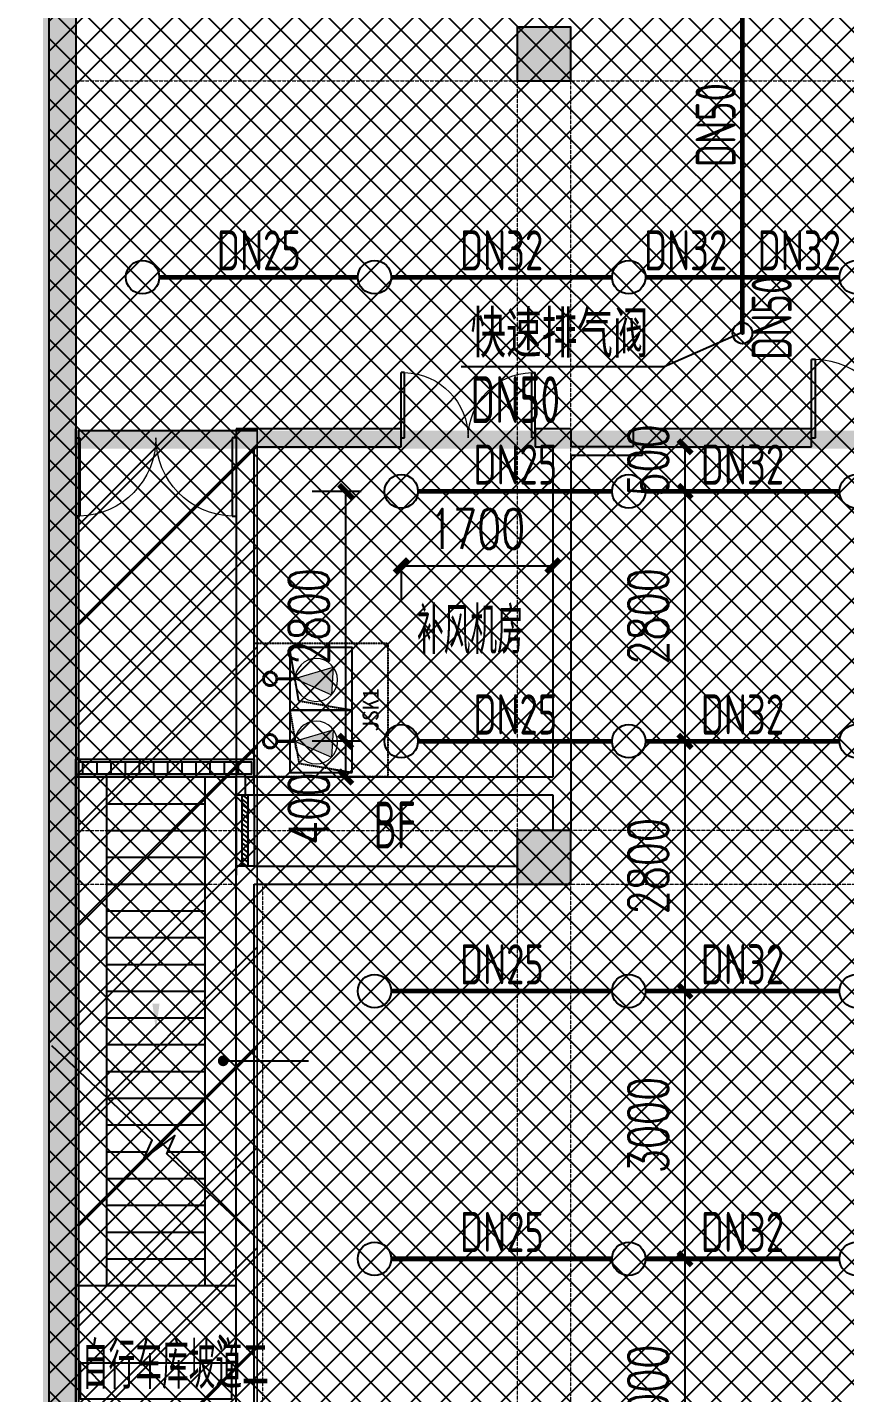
# Model space of a CAD drawing. Extents: x 6824721 to 16538177, y 2478193 to 6665639.
# Drawn here: x 8702771 to 8711935, y 2813701 to 2829001 of the extents above; entities that cross this region are included whole.
import ezdxf

# ---------------------------------------------------------------- set-up
doc = ezdxf.new("R2010")
doc.units = 0
doc.header["$LTSCALE"] = 10
doc.linetypes.add('DASH', pattern=[0.35, 0.25, -0.1])
doc.linetypes.add('排水', pattern=[1.1, 1, -0.1])
for name, color, linetype, lineweight in [('$0$A-PUB_HATCH', 8, 'Continuous', 0), ('GPS-污水', 2, '排水', 40), ('钢梁', 141, 'Continuous', 18)]:
    doc.layers.add(name, color=color, linetype=linetype, lineweight=lineweight)
for name, color, linetype in [('0-wo', 8, 'Continuous'), ('0-绿', 3, 'Continuous'), ('03小品', 2, 'Continuous'), ('PUB_HATCH', 8, 'Continuous'), ('S-梁-虚线', 4, 'DASH'), ('W-EQUIP_喷头', 7, 'Continuous'), ('W-PIPE-喷淋中', 6, 'Continuous'), ('W-TEXT_喷淋', 7, 'Continuous'), ('W-TWT_DIM', 3, 'Continuous'), ('W-TWT_LEAD', 3, 'Continuous'), ('W-VALVE_喷淋', 7, 'Continuous'), ('WALL', 9, 'Continuous'), ('集水坑', 4, 'Continuous'), ('雨棚投影', 147, 'Continuous')]:
    doc.layers.add(name, color=color, linetype=linetype)
doc.styles.add('8B2_02', font='tssdeng.shx', dxfattribs={"width": 0.7, "bigfont": 'TSSDCHN.shx'})
doc.styles.add('_TCH_DIM_T3', font='SIMPLEX', dxfattribs={"width": 0.705882, "bigfont": 'GBCBIG'})
doc.styles.add('_TWT_SERIAL', font='TSSDENG', dxfattribs={"width": 0.8, "height": 3.5, "bigfont": 'TSSDCHN'})
doc.styles.get("Standard").update_dxf_attribs({"font": 'TSSDENG.shx', "width": 0.7, "bigfont": 'TSSDCHN.shx'})
doc.styles.add('黑体', font='simhei.ttf', dxfattribs={"width": 0.65})
doc.dimstyles.new('_TWT_ARCH&&150', dxfattribs={"dimtxt": 446.25, "dimasz": 150, "dimexe": 375, "dimexo": 450, "dimgap": 189.375, "dimtad": 1, "dimdec": 0, "dimzin": 0, "dimdsep": 46, "dimtxsty": '_TCH_DIM_T3', "dimblk": 'ARCHTICK', "dimcen": 0.09, "dimclrt": 7, "dimazin": 2, "dimtfac": 1, "dimtdec": 0, "dimtix": 1, "dimtmove": 2, "dimatfit": 3, "dimfxl": 0, "dimtolj": 1, "dimtzin": 0, "dimarcsym": 0})

# ---------------------------------------------------------------- blocks, each defined once
blk = doc.blocks.new('A$C5C451EB0')
at = {"layer": '03小品'}
h = blk.add_hatch(dxfattribs=at)
h.set_pattern_fill('ANSI31', color=8, scale=100, angle=495, style=0)
h.set_pattern_definition([(180, (-767005.92, 3086967.97), (-1e-13, -158.75), [])])
h.paths.add_polyline_path([(-170, -170), (-30, -170), (-30, 1770), (-170, 1770)])
at = {"layer": '03小品', "color": 4}
blk.add_lwpolyline([(0, 367), (0, -200), (-200, -200), (-200, 1800), (0, 1800), (0, 367)], dxfattribs=at)
blk.add_lwpolyline([(-30, 367), (-30, -170), (-170, -170), (-170, 1770), (-30, 1770)], close=True, dxfattribs=at)
at = {"layer": '雨棚投影', "linetype": 'DASH', "lineweight": -3, "ltscale": 2}
blk.add_line((0, 1800), (0, -200), dxfattribs=at)
blk = doc.blocks.new('_FZH')
blk.add_lwpolyline([(-0.5, -0.5), (0.5, -0.5), (0.5, 0.5), (-0.5, 0.5)], close=True)
at = {"layer": 'PUB_HATCH'}
blk.add_solid([(-0.5, -0.5), (0.5, -0.5), (-0.5, 0.5), (0.5, 0.5)], dxfattribs=at)
blk = doc.blocks.new('$DorLib2D$00000002')
for p, q in [((-0.5, 0), (-0.5, 0.4875)), ((-0.475, 0.4875), (-0.5, 0.4875)), ((-0.475, 0), (-0.475, 0.4875)), ((0.475, 0), (0.475, 0.4875)), ((0.475, 0.4875), (0.5, 0.4875)), ((0.5, 0), (0.5, 0.4875)), ((-0.5, 0), (-0.475, 0)), ((0.5, 0), (0.475, 0))]:
    blk.add_line(p, q)
at = {"lineweight": 13}
for centre, start, end in [((-0.4875, 0), 0, 88.53072), ((0.4875, 0), 91.46928, 180)]:
    blk.add_arc(centre, 0.4875, start, end, dxfattribs=at)
blk = doc.blocks.new('$WINLIB2D$00000039')
at = {"color": 0}
for points in [[(-0.5, 0.5), (-0.5, -0.5)], [(0.5, 0.5), (-0.5, 0.5)], [(0.5, -0.5), (0.5, 0.5)], [(-0.5, 0.167), (0.5, 0.167)], [(-0.452, -0.167), (-0.5, 0.084)], [(-0.384, -0.167), (-0.448, 0.167)], [(-0.316, -0.167), (-0.38, 0.167)], [(-0.248, -0.167), (-0.312, 0.167)], [(-0.18, -0.167), (-0.244, 0.167)], [(-0.112, -0.167), (-0.176, 0.167)], [(-0.044, -0.167), (-0.108, 0.167)], [(0.024, -0.167), (-0.04, 0.167)], [(0.092, -0.167), (0.028, 0.167)], [(0.16, -0.167), (0.096, 0.167)], [(0.228, -0.167), (0.164, 0.167)], [(0.296, -0.167), (0.232, 0.167)], [(0.364, -0.167), (0.3, 0.167)], [(0.432, -0.167), (0.368, 0.167)], [(0.5, -0.167), (0.436, 0.167)], [(-0.5, -0.167), (0.5, -0.167)], [(0.5, -0.5), (-0.5, -0.5)]]:
    blk.add_lwpolyline(points, dxfattribs=at)
blk = doc.blocks.new('$SB01_1')
h = blk.add_hatch(color=256)
h.dxf.hatch_style = 1
h.paths.add_polyline_path([(-0.381, -0.323), (0.5, 0), (-0.381, 0.323)])
h.paths.add_polyline_path([(0, 0), (0.002, 0), (0.002, 0.001), (0, 0.001)], flags=24)
h.paths.add_polyline_path([(0, -0.002), (0.003, -0.002), (0.003, -0.001), (0, -0.001)], flags=24)
h.paths.add_polyline_path([(0, -0.003), (0.003, -0.003), (0.003, -0.002), (0, -0.002)], flags=24)
for p, q in [((0.5, 0), (-0.381, 0.323)), ((-0.381, 0.323), (-0.381, -0.323)), ((0.5, 0), (-0.381, -0.323))]:
    blk.add_line(p, q)
blk.add_circle((0, 0), 0.5)
at = {"flags": 1}
for tag, p in [('UNIT', (0, 0)), ('SPEC', (0, -0.002)), ('WHAT', (0, -0.003))]:
    blk.add_attdef(tag, p, '', height=0.001, dxfattribs=at)
blk = doc.blocks.new('人防集水坑')
at = {"layer": 'GPS-污水', "color": 8, "linetype": '排水', "const_width": 35}
for points in [[(307486, 701151), (307284, 701151)], [(307486, 700451), (307284, 700451)]]:
    blk.add_lwpolyline(points, dxfattribs=at)
at = {"layer": 'GPS-污水', "color": 8, "linetype": '排水'}
for centre in [(307561, 701151), (307561, 700451)]:
    blk.add_circle(centre, 75, dxfattribs=at)
at = {"layer": '集水坑', "color": 8, "linetype": 'DASH', "ltscale": 0.5}
blk.add_lwpolyline([(306241, 700051), (306241, 701551), (307741, 701551), (307741, 700051)], close=True, dxfattribs=at)
at = {"layer": '集水坑', "color": 8, "linetype": 'Continuous', "ltscale": 0.5}
for points in [[(306641, 701501), (306641, 700801), (307341, 700801), (307341, 701501)], [(306641, 700801), (306641, 700101), (307341, 700101), (307341, 700801)]]:
    blk.add_lwpolyline(points, close=True, dxfattribs=at)
at = {"layer": '集水坑', "color": 8, "linetype": 'DASH', "ltscale": 0.5}
for points in [[(307341, 700801), (307237, 701397), (306641, 701501)], [(307347, 700101), (307243, 700697), (306647, 700801)]]:
    blk.add_lwpolyline(points, dxfattribs=at)
at = {"layer": '$0$A-PUB_HATCH', "color": 8, "linetype": '排水', "xscale": -480.0000000000002, "yscale": 480.0000000000002, "zscale": 480.0000000000002, "rotation": 176.2535374729293}
for p in [(307045, 701164, 0), (307045, 700464, 0)]:
    blk.add_blockref('$SB01_1', p, dxfattribs=at)
blk = doc.blocks.new('42pk')
at = {"layer": '集水坑', "color": 8, "linetype": 'Continuous', "rotation": 180}
blk.add_blockref('人防集水坑', (714582, 1421925), dxfattribs=at)
at = {"layer": '0-绿', "color": 8, "linetype": 'DASH', "style": '黑体'}
blk.add_text('JSK1', height=179.2, rotation=90, dxfattribs=at).set_placement((408237, 720880, 0))
blk = doc.blocks.new('jkytk')
h = blk.add_hatch()
h.set_pattern_fill('ANSI31', color=252, scale=500)
h.set_pattern_definition([(45, (8493122.4, 3120586.9), (-561.266, 561.266), [])])
h.paths.add_polyline_path([(8399964, 2815627), (8399964, 2833127), (8397964, 2833127), (8397964, 2815627)])
at = {"color": 1, "const_width": 20}
blk.add_lwpolyline([(8399964, 2815627), (8399964, 2833127), (8397964, 2833127), (8397964, 2815627), (8399964, 2815627)], dxfattribs=at)
at = {"layer": 'WALL', "color": 1, "const_width": 200}
for points in [[(8403014, 2880827), (8397664, 2880827), (8397664, 2833027), (8419664, 2833027), (8419664, 2855577), (8414015, 2855577), (8414015, 2877127), (8403014, 2877127), (8403014, 2880827)], [(8397664, 2833027), (8397664, 2796726), (8417164, 2796726), (8417164, 2801677), (8425839, 2801652), (8425839, 2802402), (8425839, 2819527), (8419664, 2819527), (8419664, 2828577), (8414964, 2828577), (8414964, 2833027), (8397664, 2833027)]]:
    blk.add_lwpolyline(points, dxfattribs=at)
blk = doc.blocks.new('LIANGMOBAN')
at = {"layer": 'S-梁-虚线', "color": 8, "lineweight": 18}
for p, q in [((1833841, 114428), (1838791, 114428)), ((1838791, 114428), (1838791, 106028)), ((1839391, 106028), (1839391, 114428)), ((1839391, 114428), (1846591, 114428)), ((1833841, 106028), (1838791, 106028)), ((1846591, 106028), (1839391, 106028)), ((1833841, 105428), (1835641, 105428)), ((1835641, 105428), (1835641, 98653)), ((1835941, 105428), (1838791, 105428)), ((1835941, 97028), (1835941, 105428)), ((1838791, 105428), (1838791, 97028)), ((1839391, 105428), (1846591, 105428)), ((1839391, 97028), (1839391, 105428))]:
    blk.add_line(p, q, dxfattribs=at)
blk = doc.blocks.new('_ArchTick')
at = {"color": 0, "linetype": 'ByBlock', "const_width": 0.4}
blk.add_lwpolyline([(-0.5, -0.5), (0.5, 0.5)], dxfattribs=at)
blk = doc.blocks.new('*D416')
at = {"layer": 'Defpoints', "color": 0, "transparency": 16777216}
for p in [(8709664, 2815201), (8710145, 2815201), (8709664, 2812201)]:
    blk.add_point(p, dxfattribs=at)
at = {"layer": 'W-TWT_DIM', "color": 0, "lineweight": -2, "transparency": 16777216}
for p, q in [((8710114, 2815201), (8710520, 2815201)), ((8710145, 2812201), (8710145, 2815201)), ((8710114, 2812201), (8710520, 2812201))]:
    blk.add_line(p, q, dxfattribs=at)
at = {"layer": 'W-TWT_DIM', "color": 0, "lineweight": -2, "transparency": 16777216, "xscale": 150, "yscale": 150, "zscale": 150}
for p, rotation in [((8710145, 2815201), 90), ((8710145, 2812201), 270)]:
    blk.add_blockref('_ArchTick', p, dxfattribs=dict(at, rotation=rotation))
at = {"layer": 'W-TWT_DIM', "color": 7, "transparency": 16777216, "insert": (8709733, 2813701), "char_height": 446.2, "attachment_point": 5, "rotation": 90, "style": '_TCH_DIM_T3'}
blk.add_mtext('\\A1;3000', dxfattribs=at)
blk = doc.blocks.new('*D417')
at = {"layer": 'Defpoints', "color": 0, "transparency": 16777216}
for p in [(8709664, 2818201), (8710145, 2818201), (8709664, 2815201)]:
    blk.add_point(p, dxfattribs=at)
at = {"layer": 'W-TWT_DIM', "color": 0, "lineweight": -2, "transparency": 16777216}
for p, q in [((8710114, 2818201), (8710520, 2818201)), ((8710145, 2815201), (8710145, 2818201)), ((8710114, 2815201), (8710520, 2815201))]:
    blk.add_line(p, q, dxfattribs=at)
at = {"layer": 'W-TWT_DIM', "color": 0, "lineweight": -2, "transparency": 16777216, "xscale": 150, "yscale": 150, "zscale": 150}
for p, rotation in [((8710145, 2818201), 90), ((8710145, 2815201), 270)]:
    blk.add_blockref('_ArchTick', p, dxfattribs=dict(at, rotation=rotation))
at = {"layer": 'W-TWT_DIM', "color": 7, "transparency": 16777216, "insert": (8709733, 2816701), "char_height": 446.2, "attachment_point": 5, "rotation": 90, "style": '_TCH_DIM_T3'}
blk.add_mtext('\\A1;3000', dxfattribs=at)
blk = doc.blocks.new('*D418')
at = {"layer": 'Defpoints', "color": 0, "transparency": 16777216}
for p in [(8709664, 2821001), (8710145, 2821001), (8709664, 2818201)]:
    blk.add_point(p, dxfattribs=at)
at = {"layer": 'W-TWT_DIM', "color": 0, "lineweight": -2, "transparency": 16777216}
for p, q in [((8710114, 2821001), (8710520, 2821001)), ((8710145, 2818201), (8710145, 2821001)), ((8710114, 2818201), (8710520, 2818201))]:
    blk.add_line(p, q, dxfattribs=at)
at = {"layer": 'W-TWT_DIM', "color": 0, "lineweight": -2, "transparency": 16777216, "xscale": 150, "yscale": 150, "zscale": 150}
for p, rotation in [((8710145, 2821001), 90), ((8710145, 2818201), 270)]:
    blk.add_blockref('_ArchTick', p, dxfattribs=dict(at, rotation=rotation))
at = {"layer": 'W-TWT_DIM', "color": 7, "transparency": 16777216, "insert": (8709733, 2819601), "char_height": 446.2, "attachment_point": 5, "rotation": 90, "style": '_TCH_DIM_T3'}
blk.add_mtext('\\A1;2800', dxfattribs=at)
blk = doc.blocks.new('*D419')
at = {"layer": 'Defpoints', "color": 0, "transparency": 16777216}
for p in [(8709664, 2823801), (8710145, 2823801), (8709664, 2821001)]:
    blk.add_point(p, dxfattribs=at)
at = {"layer": 'W-TWT_DIM', "color": 0, "lineweight": -2, "transparency": 16777216}
for p, q in [((8710114, 2823801), (8710520, 2823801)), ((8710145, 2821001), (8710145, 2823801)), ((8710114, 2821001), (8710520, 2821001))]:
    blk.add_line(p, q, dxfattribs=at)
at = {"layer": 'W-TWT_DIM', "color": 0, "lineweight": -2, "transparency": 16777216, "xscale": 150, "yscale": 150, "zscale": 150}
for p, rotation in [((8710145, 2823801), 90), ((8710145, 2821001), 270)]:
    blk.add_blockref('_ArchTick', p, dxfattribs=dict(at, rotation=rotation))
at = {"layer": 'W-TWT_DIM', "color": 7, "transparency": 16777216, "insert": (8709733, 2822401), "char_height": 446.2, "attachment_point": 5, "rotation": 90, "style": '_TCH_DIM_T3'}
blk.add_mtext('\\A1;2800', dxfattribs=at)
blk = doc.blocks.new('*D420')
at = {"layer": 'Defpoints', "color": 0, "transparency": 16777216}
for p in [(8709664, 2824301), (8710145, 2824301), (8709664, 2823801)]:
    blk.add_point(p, dxfattribs=at)
at = {"layer": 'W-TWT_DIM', "color": 0, "lineweight": -2, "transparency": 16777216}
for p, q in [((8710114, 2824301), (8710520, 2824301)), ((8710145, 2823801), (8710145, 2824301)), ((8710114, 2823801), (8710520, 2823801))]:
    blk.add_line(p, q, dxfattribs=at)
at = {"layer": 'W-TWT_DIM', "color": 0, "lineweight": -2, "transparency": 16777216, "xscale": 150, "yscale": 150, "zscale": 150}
for p, rotation in [((8710145, 2824301), 90), ((8710145, 2823801), 270)]:
    blk.add_blockref('_ArchTick', p, dxfattribs=dict(at, rotation=rotation))
at = {"layer": 'W-TWT_DIM', "color": 7, "transparency": 16777216, "insert": (8709733, 2824148), "char_height": 446.2, "attachment_point": 5, "rotation": 90, "style": '_TCH_DIM_T3'}
blk.add_mtext('\\A1;500', dxfattribs=at)
blk = doc.blocks.new('*D597')
at = {"layer": 'Defpoints', "color": 0, "transparency": 16777216}
for p in [(8706964, 2823378), (8708664, 2823378), (8708664, 2822968)]:
    blk.add_point(p, dxfattribs=at)
at = {"layer": 'W-TWT_DIM', "color": 0, "lineweight": -2, "transparency": 16777216}
for p, q in [((8706964, 2822968), (8708664, 2822968)), ((8706964, 2822928), (8706964, 2822593)), ((8708664, 2822928), (8708664, 2822593))]:
    blk.add_line(p, q, dxfattribs=at)
at = {"layer": 'W-TWT_DIM', "color": 0, "lineweight": -2, "transparency": 16777216, "xscale": 150, "yscale": 150, "zscale": 150, "rotation": 180}
blk.add_blockref('_ArchTick', (8706964, 2822968), dxfattribs=at)
at = {"layer": 'W-TWT_DIM', "color": 0, "lineweight": -2, "transparency": 16777216, "xscale": 150, "yscale": 150, "zscale": 150}
blk.add_blockref('_ArchTick', (8708664, 2822968), dxfattribs=at)
at = {"layer": 'W-TWT_DIM', "color": 7, "transparency": 16777216, "insert": (8707814, 2823380), "char_height": 446.2, "attachment_point": 5, "style": '_TCH_DIM_T3'}
blk.add_mtext('\\A1;1700', dxfattribs=at)
blk = doc.blocks.new('*D598')
at = {"layer": 'Defpoints', "color": 0, "transparency": 16777216}
for p in [(8706341, 2823801), (8706964, 2823801), (8706964, 2821001)]:
    blk.add_point(p, dxfattribs=at)
at = {"layer": 'W-TWT_DIM', "color": 0, "lineweight": -2, "transparency": 16777216}
for p, q in [((8706514, 2823801), (8705966, 2823801)), ((8706341, 2821001), (8706341, 2823801)), ((8706514, 2821001), (8705966, 2821001))]:
    blk.add_line(p, q, dxfattribs=at)
at = {"layer": 'W-TWT_DIM', "color": 0, "lineweight": -2, "transparency": 16777216, "xscale": 150, "yscale": 150, "zscale": 150}
for p, rotation in [((8706341, 2823801), 90), ((8706341, 2821001), 270)]:
    blk.add_blockref('_ArchTick', p, dxfattribs=dict(at, rotation=rotation))
at = {"layer": 'W-TWT_DIM', "color": 7, "transparency": 16777216, "insert": (8705928, 2822401), "char_height": 446.2, "attachment_point": 5, "rotation": 90, "style": '_TCH_DIM_T3'}
blk.add_mtext('\\A1;2800', dxfattribs=at)
blk = doc.blocks.new('*D599')
at = {"layer": 'Defpoints', "color": 0, "transparency": 16777216}
for p in [(8706341, 2821001), (8706964, 2821001), (8706964, 2820601)]:
    blk.add_point(p, dxfattribs=at)
at = {"layer": 'W-TWT_DIM', "color": 0, "lineweight": -2, "transparency": 16777216}
for p, q in [((8706514, 2821001), (8705966, 2821001)), ((8706341, 2820601), (8706341, 2821001)), ((8706514, 2820601), (8705966, 2820601))]:
    blk.add_line(p, q, dxfattribs=at)
at = {"layer": 'W-TWT_DIM', "color": 0, "lineweight": -2, "transparency": 16777216, "xscale": 150, "yscale": 150, "zscale": 150}
for p, rotation in [((8706341, 2821001), 90), ((8706341, 2820601), 270)]:
    blk.add_blockref('_ArchTick', p, dxfattribs=dict(at, rotation=rotation))
at = {"layer": 'W-TWT_DIM', "color": 7, "transparency": 16777216, "insert": (8705928, 2820246), "char_height": 446.2, "attachment_point": 5, "rotation": 90, "style": '_TCH_DIM_T3'}
blk.add_mtext('\\A1;400', dxfattribs=at)
blk = doc.blocks.new('$TwtSys$00000125')
blk.add_circle((0, 0, 0), 1)
blk = doc.blocks.new('*X173')
at = {"color": 0}
for p, q in [((67765, 41337), (67838, 41410)), ((67766, 41321), (67854, 41409)), ((67861, 41263), (67768, 41356)), ((67769, 41358), (67817, 41406)), ((67770, 41307), (67868, 41405)), ((67874, 41268), (67773, 41369)), ((67776, 41295), (67880, 41399)), ((67885, 41275), (67780, 41380)), ((67784, 41285), (67890, 41391)), ((67894, 41283), (67788, 41389)), ((67793, 41277), (67898, 41382)), ((67902, 41293), (67798, 41397)), ((67804, 41269), (67906, 41371)), ((67908, 41304), (67809, 41403)), ((67816, 41264), (67911, 41359)), ((67913, 41318), (67822, 41408)), ((67915, 41333), (67838, 41410)), ((67913, 41353), (67858, 41408)), ((67846, 41260), (67765, 41341)), ((67828, 41261), (67766, 41323)), ((67799, 41272), (67777, 41294)), ((67830, 41261), (67914, 41345)), ((67848, 41260), (67914, 41327)), ((67872, 41267), (67908, 41303))]:
    blk.add_line(p, q, dxfattribs=at)
blk = doc.blocks.new('$VALVE$00000374')
at = {"elevation": 0}
blk.add_lwpolyline([(-63.2, 0, 1), (63.2, 0, 1), (-63.2, 0, 1.063538)], format="xyb", dxfattribs=at)
at = {"color": 7}
for radius in [6.64, 4.98]:
    blk.add_circle((0, 0, 0), radius, dxfattribs=at)
for p in [(-63.2, 0, 0), (63.2, 0, 0)]:
    blk.add_point(p)
at = {"color": 7, "xscale": 0.0637181236379547, "yscale": 0.0637181236379547, "zscale": 0.0637181236379547}
blk.add_blockref('*X173', (-4322.6, -2633.8, 0), dxfattribs=at)

msp = doc.modelspace()

# ---------------------------------------------------------------- hatches: boundary and pattern name
h = msp.add_hatch()
h.set_pattern_fill('ANSI37', color=8, scale=150)
h.set_pattern_definition([(45, (8303016.86, 2710265.2), (-168.3798, 168.3798), []), (135, (8303016.86, 2710265.2), (-168.3798, -168.3798), [])])
h.paths.add_polyline_path([(8824414.1, 2949451.5), (8824414.1, 2935151.5), (8842714.1, 2935151.5), (8842714.1, 2879526.5), (8827964.1, 2879526.5), (8827964.1, 2881476.5), (8830839.1, 2881476.5), (8830939.1, 2886876.5), (8804334.6, 2886876.5), (8804142.3, 2820149.7), (8833564.1, 2820152.3), (8833564.1, 2817714.5), (8841204.8, 2810768), (8839163.9, 2808501.4), (8843102.6, 2804955), (8820829.2, 2780217.9), (8820829.2, 2770055.4), (8785124.6, 2730401.5), (8708264.1, 2730401.5), (8708264.1, 2736351.5), (8695014.1, 2750701.5), (8695014.1, 2775001.5), (8703014.1, 2775002.8), (8703014.1, 2949451.5), (8712039.3, 2949451.5)])
at = {"layer": '0-wo'}
for points in [[(8703314.1, 2891701.5), (8703014.1, 2891701.5), (8703014.1, 2824401.5), (8703314.1, 2824401.5)], [(8703314.1, 2824401.5), (8703014.1, 2824401.5), (8703014.1, 2792701.5), (8703314.1, 2792701.5)]]:
    msp.add_hatch(color=8, dxfattribs=at).paths.add_polyline_path(points)

# ---------------------------------------------------------------- linework, layer by layer
at = {"layer": '0-wo', "color": 8}
for p, q in [((8703014.1, 2891701.5), (8703014.1, 2824401.5)), ((8703314.1, 2891701.5), (8703314.1, 2824401.5)), ((8703014.1, 2824401.5), (8703014.1, 2792701.5)), ((8703314.1, 2824301.5), (8703314.1, 2824501.5)), ((8703314.1, 2824401.5), (8703314.1, 2792701.5)), ((8705214.1, 2824501.5), (8705114.1, 2824501.5)), ((8705114.1, 2824501.5), (8705114.1, 2824301.5)), ((8706964.1, 2824501.5), (8705214.1, 2824501.5)), ((8706964.1, 2824301.5), (8706964.1, 2824501.5)), ((8708864.1, 2824501.5), (8708464.1, 2824501.5)), ((8708464.1, 2824501.5), (8708464.1, 2824301.5)), ((8708864.1, 2824501.5), (8708864.1, 2824301.5)), ((8709564.1, 2824501.5), (8709564.1, 2824301.5)), ((8711564.1, 2824501.5), (8709564.1, 2824501.5)), ((8711564.1, 2824301.5), (8711564.1, 2824501.5)), ((8705114.1, 2824301.5), (8705114.1, 2820401.5)), ((8705314.1, 2824301.5), (8706964.1, 2824301.5)), ((8705314.1, 2820401.5), (8705314.1, 2824301.5)), ((8708464.1, 2824301.5), (8708664.1, 2824301.5)), ((8708664.1, 2824301.5), (8708664.1, 2824251.5)), ((8708664.1, 2824251.5), (8708664.1, 2820601.5)), ((8709564.1, 2824301.5), (8708864.1, 2824301.5)), ((8709664.1, 2824301.5), (8709664.1, 2824201.5)), ((8709664.1, 2824301.5), (8711564.1, 2824301.5)), ((8709664.1, 2824201.5), (8708864.1, 2824201.5)), ((8708864.1, 2824201.5), (8708864.1, 2820501.5)), ((8703314.1, 2817337.7), (8703314.1, 2820601.5)), ((8703314.1, 2820601.5), (8705114.1, 2820601.5)), ((8703664.1, 2817001.5), (8703664.1, 2820601.5)), ((8704764.1, 2815977.2), (8704764.1, 2820601.5)), ((8705114.1, 2815648.7), (8705114.1, 2820601.5)), ((8705214.1, 2820601.5), (8708664.1, 2820601.5)), ((8705214.1, 2820601.5), (8705214.1, 2820401.5)), ((8705114.1, 2820401.5), (8705314.1, 2820401.5)), ((8705214.1, 2820401.5), (8708664.1, 2820401.5)), ((8708664.1, 2820401.5), (8708664.1, 2820001.5)), ((8708864.1, 2820501.5), (8708864.1, 2820001.5)), ((8703664.1, 2820301.5), (8704764.1, 2820301.5)), ((8703664.1, 2820001.5), (8704764.1, 2820001.5)), ((8703664.1, 2819701.5), (8704764.1, 2819701.5)), ((8705314.1, 2819601.5), (8705114.1, 2819601.5)), ((8705114.1, 2819601.5), (8705114.1, 2819501.5)), ((8705114.1, 2807201.5), (8705114.1, 2819501.5)), ((8705314.1, 2819601.5), (8708264.1, 2819601.5)), ((8703664.1, 2819401.5), (8704764.1, 2819401.5)), ((8705314.1, 2819401.5), (8708264.1, 2819401.5)), ((8705314.1, 2807001.5), (8705314.1, 2819401.5)), ((8703664.1, 2819101.5), (8704764.1, 2819101.5)), ((8703664.1, 2818801.5), (8704764.1, 2818801.5)), ((8703664.1, 2818501.5), (8704764.1, 2818501.5)), ((8703664.1, 2818201.5), (8704764.1, 2818201.5)), ((8703664.1, 2817901.5), (8704764.1, 2817901.5)), ((8703664.1, 2817601.5), (8704764.1, 2817601.5)), ((8704967.6, 2817420.2), (8705922.4, 2817420.2)), ((8704967.6, 2817420.2), (8705922.4, 2817420.2)), ((8704967.6, 2817420.2), (8705922.4, 2817420.2)), ((8703664.1, 2817301.5), (8704764.1, 2817301.5)), ((8703664.1, 2817001.5), (8704764.1, 2817001.5)), ((8703992.2, 2816701.5), (8704764.1, 2816701.5)), ((8704346.5, 2816401.5), (8704764.1, 2816401.5)), ((8704631.6, 2816101.5), (8704764.1, 2816101.5))]:
    msp.add_line(p, q, dxfattribs=at)
at = {"layer": '0-wo', "color": 8, "linetype": 'DASH', "lineweight": -3, "ltscale": 2}
for p, q in [((8703314.1, 2791801.5), (8703314.1, 2817337.7)), ((8703664.1, 2814901.5), (8703664.1, 2817001.5)), ((8703664.1, 2816701.5), (8703992.2, 2816701.5)), ((8703664.1, 2816401.5), (8704115.2, 2816401.5)), ((8703664.1, 2816101.5), (8704631.6, 2816101.5)), ((8704764.1, 2814901.5), (8704764.1, 2815977.2)), ((8703664.1, 2815801.5), (8704764.1, 2815801.5)), ((8705114.1, 2791801.5), (8705114.1, 2815648.7)), ((8703664.1, 2815501.5), (8704764.1, 2815501.5)), ((8703664.1, 2815201.5), (8704764.1, 2815201.5)), ((8703314.1, 2814901.5), (8705114.1, 2814901.5))]:
    msp.add_line(p, q, dxfattribs=at)
at = {"layer": '0-wo', "color": 8}
msp.add_lwpolyline([(8704214.1, 2820602.6, 0, 0, 0), (8704214.1, 2817760.9, 0, 80, 0), (8704214.1, 2818060.9, 0, 0, 0)], format="xyseb", dxfattribs=at)
for points in [[(8705463.6, 2815320.8), (8704336.6, 2816378.3), (8704424.5, 2816583.7), (8704083.1, 2816328.1), (8704172.5, 2816532.3), (8703045.5, 2817589.8)], [(8703364.1, 2814030.9), (8703364.1, 2813630.9), (8705064.1, 2813630.9), (8705064.1, 2814030.9), (8703364.1, 2814030.9)]]:
    msp.add_lwpolyline(points, dxfattribs=at)
at = {"layer": '0-wo', "color": 8, "const_width": 60}
msp.add_lwpolyline([(8704937.6, 2817420.2, 1), (8704997.6, 2817420.2, 1)], format="xyb", close=True, dxfattribs=at)
msp.add_lwpolyline([(8704937.6, 2817420.2, 1), (8704997.6, 2817420.2, 1)], format="xyb", close=True, dxfattribs=at)
msp.add_lwpolyline([(8704937.6, 2817420.2, 1), (8704997.6, 2817420.2, 1)], format="xyb", close=True, dxfattribs=at)
msp.add_lwpolyline([(8704937.6, 2817420.2, 1), (8704997.6, 2817420.2, 1)], format="xyb", close=True, dxfattribs=at)
at = {"layer": 'W-PIPE-喷淋中', "ltscale": 1.5, "const_width": 52.5}
for points in [[(8710789.1, 2826201.5), (8710789.1, 2829601.5)], [(8706476.6, 2826201.5), (8704251.6, 2826201.5)], [(8709326.6, 2826201.5), (8706851.6, 2826201.5)], [(8710789.1, 2826201.5), (8709701.6, 2826201.5)], [(8710789.1, 2825687.7), (8710789.1, 2826201.5)], [(8711876.6, 2826201.5), (8710789.1, 2826201.5)], [(8710789.1, 2825573.9), (8710789.1, 2825687.7)], [(8707151.6, 2823801.5), (8709326.6, 2823801.5)], [(8709701.6, 2823801.5), (8711876.6, 2823801.5)], [(8709326.6, 2821001.5), (8707151.6, 2821001.5)], [(8711876.6, 2821001.5), (8709701.6, 2821001.5)], [(8706851.6, 2818201.5), (8709326.6, 2818201.5)], [(8709701.6, 2818201.5), (8711876.6, 2818201.5)], [(8709326.6, 2815201.5), (8706851.6, 2815201.5)], [(8711876.6, 2815201.5), (8709701.6, 2815201.5)]]:
    msp.add_lwpolyline(points, dxfattribs=at)
at = {"layer": 'W-TWT_LEAD'}
for p, q in [((8710787.5, 2825582.2), (8709909.5, 2825196.2)), ((8709909.5, 2825196.2), (8707635, 2825196.2))]:
    msp.add_line(p, q, dxfattribs=at)

# ---------------------------------------------------------------- block references
msp.add_blockref('jkytk', (305383.7, -8645.8))
at = {"layer": '0-wo'}
msp.add_blockref('42pk', (8298472.7, 2100226.9), dxfattribs=at)
at = {"layer": '0-wo', "color": 8}
for name, p, xscale, yscale, zscale, rotation in [('_FZH', (8708564.1, 2828701.5), 600, 600, 600, 90), ('$WINLIB2D$00000039', (8705214.1, 2820001.5), 800, -200, 800, 89.99999999999984), ('_FZH', (8708564.1, 2819701.5), 600, 600, 600, 90)]:
    msp.add_blockref(name, p, dxfattribs=dict(at, xscale=xscale, yscale=yscale, zscale=zscale, rotation=rotation))
at = {"layer": '0-wo', "color": 8, "zscale": 200}
for p, xscale, yscale in [((8712464.1, 2824401.5), 1800, 1800), ((8707714.1, 2824401.5), -1500, 1500), ((8704214.1, 2824401.5), 1800, -1800)]:
    msp.add_blockref('$DorLib2D$00000002', p, dxfattribs=dict(at, xscale=xscale, yscale=yscale))
at = {"layer": '0-wo', "color": 8, "rotation": 90}
msp.add_blockref('A$C5C451EB0', (8705114.1, 2820801.5), dxfattribs=at)
at = {"layer": 'W-EQUIP_喷头', "xscale": 187.5, "yscale": 187.5, "zscale": 187.5}
for p in [(8704064.1, 2826201.5), (8706664.1, 2826201.5), (8709514.1, 2826201.5), (8712064.1, 2826201.5), (8706964.1, 2823801.5), (8709514.1, 2823801.5), (8712064.1, 2823801.5), (8706964.1, 2821001.5), (8709514.1, 2821001.5), (8712064.1, 2821001.5), (8706664.1, 2818201.5), (8709514.1, 2818201.5), (8712064.1, 2818201.5), (8706664.1, 2815201.5), (8709514.1, 2815201.5), (8712064.1, 2815201.5)]:
    msp.add_blockref('$TwtSys$00000125', p, dxfattribs=at)
at = {"layer": 'W-VALVE_喷淋', "xscale": -1.8, "yscale": -1.8, "zscale": 1.8, "rotation": 90}
msp.add_blockref('$VALVE$00000374', (8710789.1, 2825573.9), dxfattribs=at)
at = {"layer": '钢梁', "color": 6}
msp.add_blockref('LIANGMOBAN', (6869472.7, 2713973), dxfattribs=at)

# ---------------------------------------------------------------- texts
at = {"layer": '0-wo', "color": 6, "style": '8B2_02', "width": 0.6}
for s, p in [('补风机房', (8707140.7, 2821978.4)), ('BF', (8706657.7, 2819799.7)), ('自行车库坡道二', (8703383.9, 2813744.4)), ('`', (8704896.1, 2813744.4))]:
    msp.add_text(s, height=525, dxfattribs=at).set_placement(p)
at = {"layer": 'W-TEXT_喷淋', "style": '8B2_02', "width": 0.7}
for p in [(8710714.1, 2827435), (8711341.9, 2825276.3)]:
    msp.add_text('DN50', height=450, rotation=90, dxfattribs=at).set_placement(p)
for s, p in [('DN25', (8704897.6, 2826276.5)), ('DN32', (8707622.6, 2826276.5)), ('DN32', (8709685.1, 2826276.5)), ('DN32', (8710960.1, 2826276.5)), ('DN25', (8707772.6, 2823876.5)), ('DN32', (8710322.6, 2823876.5)), ('DN25', (8707772.6, 2821076.5)), ('DN32', (8710322.6, 2821076.5)), ('DN25', (8707622.6, 2818276.5)), ('DN32', (8710322.6, 2818276.5)), ('DN25', (8707622.6, 2815276.5)), ('DN32', (8710322.6, 2815276.5))]:
    msp.add_text(s, height=450, dxfattribs=at).set_placement(p)
at = {"layer": 'W-TWT_LEAD', "color": 7, "style": '_TWT_SERIAL'}
for s, width, p in [('快速排气阀', 0.8, (8707740, 2825301.2)), ('DN50', 0.64, (8707740, 2824566.2))]:
    msp.add_text(s, height=525, dxfattribs=dict(at, width=width)).set_placement(p)

# ---------------------------------------------------------------- dimensions: what is measured, and where the dimension line sits
at = {"layer": 'W-TWT_DIM'}
for base, p1, p2, picture, middle in [((8710145.2, 2824301.5), (8709664.1, 2823801.5), (8709664.1, 2824301.5), '*D420', (8709732.7, 2824148.1)), ((8706340.7, 2821001.5), (8706964.1, 2820601.5), (8706964.1, 2821001.5), '*D599', (8705928.2, 2820246.5))]:
    dim = msp.add_linear_dim(base=base, p1=p1, p2=p2, angle=90, dimstyle='_TWT_ARCH&&150', dxfattribs=at)
    dim.commit()
    dim.dimension.update_dxf_attribs({"geometry": picture, "text_midpoint": middle, "dimtype": 129})
for p1, p2, distance, picture, middle in [((8706964.1, 2821001.5), (8706964.1, 2823801.5), 623.4, '*D598', (8705928.2, 2822401.5)), ((8709664.1, 2821001.5), (8709664.1, 2823801.5), -481.1, '*D419', (8709732.7, 2822401.5)), ((8706964.1, 2823377.8), (8708664.1, 2823377.8), -409.8, '*D597', (8707814.1, 2823380.5)), ((8709664.1, 2818201.5), (8709664.1, 2821001.5), -481.1, '*D418', (8709732.7, 2819601.5)), ((8709664.1, 2815201.5), (8709664.1, 2818201.5), -481.1, '*D417', (8709732.7, 2816701.5)), ((8709664.1, 2812201.5), (8709664.1, 2815201.5), -481.1, '*D416', (8709732.7, 2813701.5))]:
    dim = msp.add_aligned_dim(p1=p1, p2=p2, distance=distance, dimstyle='_TWT_ARCH&&150', dxfattribs=at)
    dim.commit()
    dim.dimension.update_dxf_attribs({"geometry": picture, "text_midpoint": middle})

doc.saveas('drawing.dxf')
